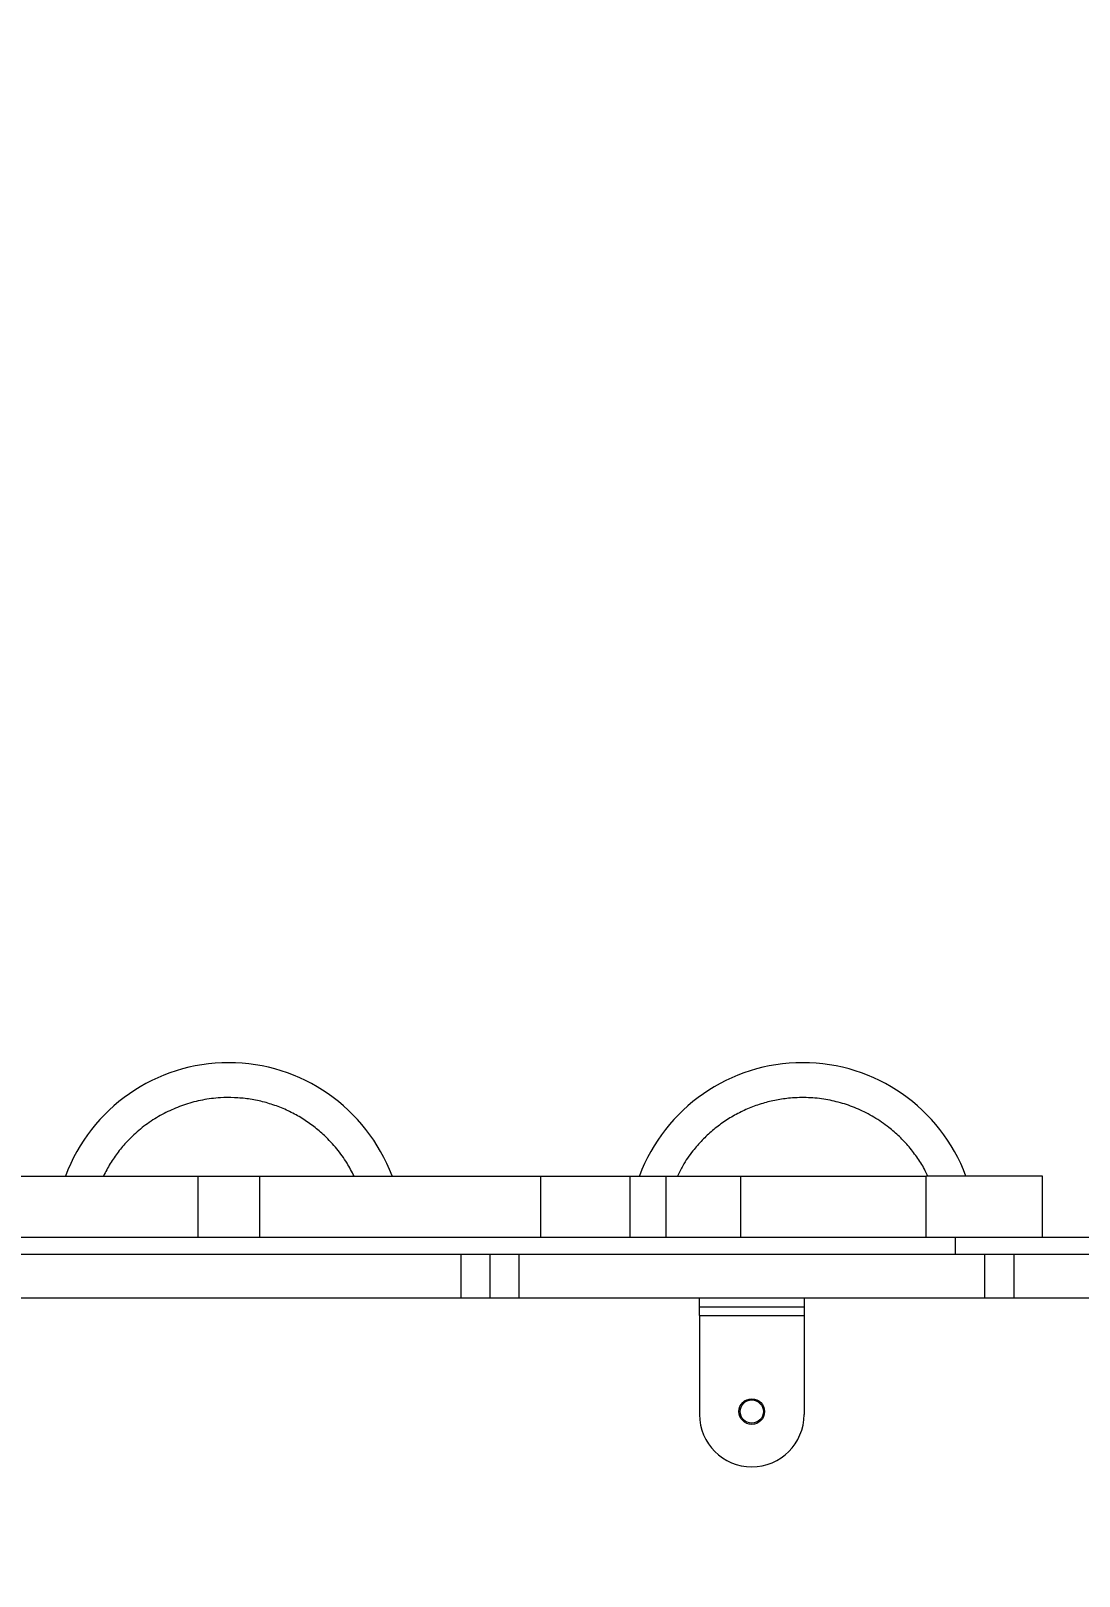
# Model space of a CAD drawing. Header units: millimetres. Extents: x -6332 to 8932, y -6739 to 7096.
# Drawn here: x -1914 to -1554, y 3704 to 4236 of the extents above; entities that cross this region are included whole.
import ezdxf

# ---------------------------------------------------------------- set-up
doc = ezdxf.new("R2010")
doc.units = ezdxf.units.MM
for name, color, linetype in [('DIKOM_ОБЪЕКТ', 7, 'Continuous'), ('DIKOM_РАЗМЕР_ЗОНА', 7, 'Continuous'), ('DIKOM_РАЗМЕР_ОБЪЕКТА', 7, 'Continuous')]:
    doc.layers.add(name, color=color, linetype=linetype)
doc.styles.add('style1', font='arial.ttf', dxfattribs={"width": 0.8})
doc.dimstyles.new('1-50', dxfattribs={"dimtxt": 300, "dimasz": 200, "dimexe": 100, "dimexo": 0, "dimgap": 100, "dimtad": 1, "dimtxsty": 'style1', "dimcen": 200, "dimclrd": 7, "dimclre": 7, "dimclrt": 7, "dimadec": 1, "dimazin": 2, "dimtfac": 1, "dimtmove": 0, "dimatfit": 2, "dimfxl": 0, "dimlwd": 25, "dimlwe": 18, "dimarcsym": 0})

# ---------------------------------------------------------------- blocks, each defined once
blk = doc.blocks.new('*D9')
at = {"layer": 'Defpoints', "color": 0, "transparency": 16777216}
for p in [(777.17, 5593.97), (-4228.73, -3389.78), (7301.72, -3389.78)]:
    blk.add_point(p, dxfattribs=at)
at = {"layer": 'DIKOM_РАЗМЕР_ОБЪЕКТА', "color": 7, "lineweight": 18, "transparency": 16777216}
for p, q in [((777.17, 5593.97), (7401.72, 5593.97)), ((-4228.73, -3389.78), (7401.72, -3389.78))]:
    blk.add_line(p, q, dxfattribs=at)
at = {"layer": 'DIKOM_РАЗМЕР_ОБЪЕКТА', "color": 7, "lineweight": 25, "transparency": 16777216}
blk.add_line((7301.72, 5393.97), (7301.72, -3189.78), dxfattribs=at)
at = {"layer": 'DIKOM_РАЗМЕР_ОБЪЕКТА', "color": 7, "transparency": 16777216}
for points in [[(7268.39, 5393.97), (7335.06, 5393.97), (7301.72, 5593.97)], [(7268.39, -3189.78), (7335.06, -3189.78), (7301.72, -3389.78)]]:
    blk.add_solid(points, dxfattribs=at)
at = {"layer": 'DIKOM_РАЗМЕР_ОБЪЕКТА', "color": 7, "transparency": 16777216, "insert": (7048.55, 1153.71), "char_height": 300, "attachment_point": 5, "rotation": 90, "style": 'style1'}
blk.add_mtext('9000', dxfattribs=at)
blk = doc.blocks.new('*D11')
at = {"layer": 'Defpoints', "color": 0, "transparency": 16777216}
for p in [(1114.35, 7096.35), (-4349.59, -4627.34), (8831.76, -4627.34)]:
    blk.add_point(p, dxfattribs=at)
at = {"layer": 'DIKOM_РАЗМЕР_ЗОНА', "color": 7, "lineweight": 18, "transparency": 16777216}
for p, q in [((1114.35, 7096.35), (8931.76, 7096.35)), ((-4349.59, -4627.34), (8931.76, -4627.34))]:
    blk.add_line(p, q, dxfattribs=at)
at = {"layer": 'DIKOM_РАЗМЕР_ЗОНА', "color": 7, "lineweight": 25, "transparency": 16777216}
blk.add_line((8831.76, 6896.35), (8831.76, -4427.34), dxfattribs=at)
at = {"layer": 'DIKOM_РАЗМЕР_ЗОНА', "color": 7, "transparency": 16777216}
for points in [[(8798.42, 6896.35), (8865.09, 6896.35), (8831.76, 7096.35)], [(8798.42, -4427.34), (8865.09, -4427.34), (8831.76, -4627.34)]]:
    blk.add_solid(points, dxfattribs=at)
at = {"layer": 'DIKOM_РАЗМЕР_ЗОНА', "color": 7, "transparency": 16777216, "insert": (8578.59, 1308.2), "char_height": 300, "attachment_point": 5, "rotation": 90, "style": 'style1'}
blk.add_mtext('11750', dxfattribs=at)

msp = doc.modelspace()

# ---------------------------------------------------------------- linework, layer by layer
at = {"layer": 'DIKOM_ОБЪЕКТ', "color": 7, "linetype": 'Continuous', "lineweight": 15}
for p, q in [((-1953.591, 3842.087), (-1856.938, 3842.087)), ((-1856.938, 3842.087), (-1856.938, 3821.087)), ((-1856.938, 3842.087), (-1835.725, 3842.087)), ((-1835.725, 3842.087), (-1835.725, 3821.087)), ((-1835.725, 3842.087), (-1739.052, 3842.087)), ((-1739.052, 3842.087), (-1739.052, 3821.087)), ((-1739.052, 3842.087), (-1708.346, 3842.087)), ((-1708.346, 3842.087), (-1708.346, 3821.087)), ((-1708.346, 3842.087), (-1695.828, 3842.087)), ((-1695.828, 3821.087), (-1695.828, 3842.087)), ((-1695.828, 3842.087), (-1670.058, 3842.087)), ((-1670.058, 3821.087), (-1670.058, 3842.087)), ((-1670.058, 3842.087), (-1606.33, 3842.087)), ((-1606.33, 3821.087), (-1606.33, 3842.087)), ((-1566.33, 3842.087), (-1606.33, 3842.087)), ((-1566.33, 3821.087), (-1566.33, 3842.087)), ((-1566.33, 3821.087), (-1566.33, 3833.087)), ((-2096.33, 3821.087), (-1596.33, 3821.087)), ((-1596.33, 3821.087), (-1596.33, 3815.087)), ((-1596.33, 3821.087), (-1546.33, 3821.087)), ((-1766.33, 3815.087), (-1926.33, 3815.087)), ((-1766.33, 3800.087), (-1766.33, 3815.087)), ((-1756.33, 3815.087), (-1766.33, 3815.087)), ((-1756.33, 3800.087), (-1756.33, 3815.087)), ((-1746.33, 3815.087), (-1756.33, 3815.087)), ((-1746.33, 3800.087), (-1746.33, 3815.087)), ((-1586.067, 3815.087), (-1746.33, 3815.087)), ((-1586.067, 3800.087), (-1586.067, 3815.087)), ((-1576.081, 3815.087), (-1586.067, 3815.087)), ((-1576.081, 3800.087), (-1576.081, 3815.087)), ((-1406.918, 3815.087), (-1576.081, 3815.087)), ((-1766.33, 3800.087), (-1926.33, 3800.087)), ((-1756.33, 3800.087), (-1766.33, 3800.087)), ((-1746.33, 3800.087), (-1756.33, 3800.087)), ((-1586.067, 3800.087), (-1746.33, 3800.087)), ((-1684.33, 3797.087), (-1684.33, 3800.087)), ((-1648.33, 3800.087), (-1648.33, 3797.087)), ((-1576.081, 3800.087), (-1586.067, 3800.087)), ((-1411.179, 3800.087), (-1576.081, 3800.087)), ((-1684.33, 3797.087), (-1648.33, 3797.087)), ((-1684.33, 3794.087), (-1684.33, 3797.087)), ((-1648.33, 3797.087), (-1648.33, 3794.087)), ((-1684.33, 3794.087), (-1648.33, 3794.087)), ((-1684.33, 3794.087), (-1684.33, 3760.087)), ((-1648.33, 3794.087), (-1648.33, 3760.087))]:
    msp.add_line(p, q, dxfattribs=at)
for radius in [4.4, 4]:
    msp.add_circle((-1666.33, 3761.087), radius, dxfattribs=at)
for centre, radius, start, end in [((-1846.33, 3821.087), 60, 20.54249, 159.51268), ((-1648.83, 3821.087), 60, 20.48732, 159.4498), ((-1666.33, 3760.087), 18, 180, 0)]:
    msp.add_arc(centre, radius, start, end, dxfattribs=at)
for points, knots in [([(-1803.213, 3842.087), (-1803.986, 3843.593), (-1805.677, 3846.889), (-1809.095, 3851.565), (-1812.971, 3855.752), (-1817.011, 3859.196), (-1821.033, 3861.978), (-1825.347, 3864.354), (-1829.916, 3866.283), (-1834.658, 3867.735), (-1839.492, 3868.681), (-1844.361, 3869.129), (-1849.669, 3869.078), (-1855.33, 3868.36), (-1861.2, 3866.889), (-1864.849, 3865.339), (-1866.646, 3864.575)], [0, 0, 0, 0, 0.0680007, 0.1488724, 0.2320224, 0.2970146, 0.3620194, 0.4283966, 0.4947839, 0.5611622, 0.6275471, 0.6925428, 0.7575455, 0.8406843, 0.9215581, 1, 1, 1, 1]), ([(-1605.736, 3842.087), (-1606.022, 3842.708), (-1606.999, 3844.829), (-1609.143, 3848.205), (-1612.107, 3852.132), (-1615.456, 3855.699), (-1619.457, 3859.184), (-1624.164, 3862.417), (-1629.541, 3865.175), (-1635.107, 3867.207), (-1640.878, 3868.549), (-1646.888, 3869.178), (-1652.596, 3869.046), (-1657.853, 3868.315), (-1662.604, 3867.155), (-1667.245, 3865.507), (-1671.722, 3863.373), (-1675.957, 3860.792), (-1679.872, 3857.805), (-1683.446, 3854.464), (-1686.915, 3850.453), (-1689.829, 3846.343), (-1691.316, 3843.284), (-1691.899, 3842.087)], [0, 0, 0, 0, 0.0191336, 0.0653121, 0.1114987, 0.1567184, 0.2019412, 0.2597841, 0.3160497, 0.3706237, 0.4251942, 0.4814592, 0.539306, 0.584525, 0.6297479, 0.6759297, 0.7221139, 0.7682964, 0.8144828, 0.8597016, 0.9049242, 0.9627686, 1, 1, 1, 1]), ([(-1866.646, 3864.575), (-1868.385, 3863.687), (-1871.916, 3861.883), (-1876.81, 3858.325), (-1880.997, 3854.446), (-1884.434, 3850.403), (-1887.23, 3846.411), (-1888.734, 3843.532), (-1889.49, 3842.087)], [0, 0, 0, 0, 0.1790846, 0.3637177, 0.5535494, 0.701943, 0.8503455, 1, 1, 1, 1])]:
    msp.add_open_spline(points, degree=3, knots=knots, dxfattribs=at)

# ---------------------------------------------------------------- dimensions: what is measured, and where the dimension line sits
at = {"layer": 'DIKOM_РАЗМЕР_ЗОНА'}
dim = msp.add_linear_dim(base=(8831.757, -4627.344), p1=(1114.346, 7096.351), p2=(-4349.589, -4627.344), angle=90, text='11750', dimstyle='1-50', dxfattribs=at)
dim.commit()
dim.dimension.update_dxf_attribs({"geometry": '*D11', "text_midpoint": (8831.757, 1308.196), "dimtype": 160})
at = {"layer": 'DIKOM_РАЗМЕР_ОБЪЕКТА'}
dim = msp.add_linear_dim(base=(7301.722, -3389.779), p1=(777.17, 5593.968), p2=(-4228.728, -3389.779), angle=90, text='9000', dimstyle='1-50', dxfattribs=at)
dim.commit()
dim.dimension.update_dxf_attribs({"geometry": '*D9', "text_midpoint": (7301.722, 1153.714), "dimtype": 160})

doc.saveas('drawing.dxf')
